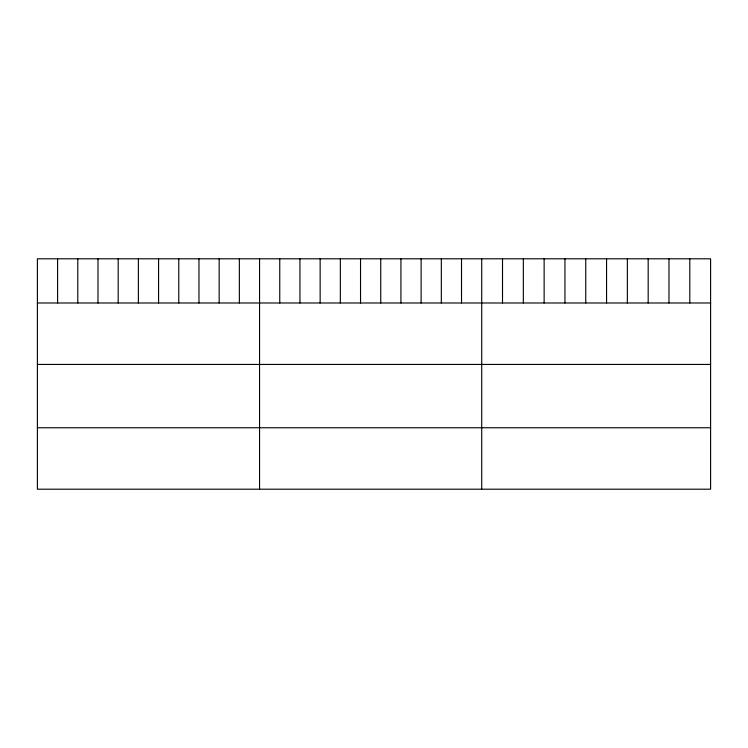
<?xml version="1.0" encoding="UTF-8"?>
<svg xmlns="http://www.w3.org/2000/svg" width="748" height="748" viewBox="0 0 748 748"><rect width="100%" height="100%" fill="white"/><g stroke="black" fill="none" stroke-linecap="round" stroke-linejoin="round"><path stroke-width="1.12" d="M710.6 302.987L710.6 489.201L37.4 489.201L37.4 258.799L710.6 258.799L710.6 302.987L37.4 302.987M37.4 364.444L710.6 364.444M37.4 427.753L710.6 427.753M689.796 258.799L689.796 302.987M668.983 258.799L668.983 302.987M648.179 258.799L648.179 302.987M627.366 258.799L627.366 302.987M606.563 258.799L606.563 302.987M585.749 258.799L585.749 302.987M564.946 258.799L564.946 302.987M544.133 258.799L544.133 302.987M523.329 258.799L523.329 302.987M502.516 258.799L502.516 302.987M481.712 258.799L481.712 489.201M461.516 258.799L461.516 302.987M441.32 258.799L441.32 302.987M421.124 258.799L421.124 302.987M400.928 258.799L400.928 302.987M380.732 258.799L380.732 302.987M360.536 258.799L360.536 302.987M340.34 258.799L340.34 302.987M320.144 258.799L320.144 302.987M299.948 258.799L299.948 302.987M279.752 258.799L279.752 302.987M259.556 258.799L259.556 489.201M239.36 258.799L239.36 302.987M219.164 258.799L219.164 302.987M198.968 258.799L198.968 302.987M178.772 258.799L178.772 302.987M158.576 258.799L158.576 302.987M138.38 258.799L138.38 302.987M118.184 258.799L118.184 302.987M97.988 258.799L97.988 302.987M77.792 258.799L77.792 302.987M57.596 258.799L57.596 302.987"/></g></svg>
